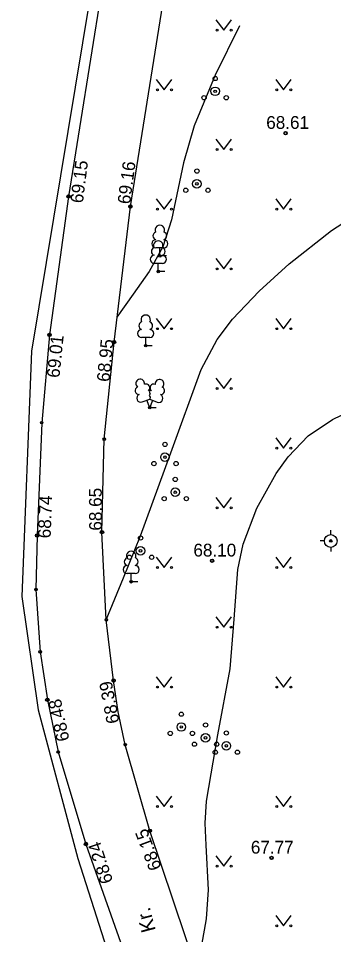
# Model space of a CAD drawing. Extents: x 632079 to 632778, y 6450391 to 6451365.
# Drawn here: x 632420.6 to 632439.1, y 6450553.1 to 6450606.8 of the extents above; entities that cross this region are included whole.
import ezdxf

# ---------------------------------------------------------------- set-up
doc = ezdxf.new("R2010")
doc.units = 0
for name, color, linetype in [('ALUSVORK', 7, 'Continuous'), ('HALJASTUS', 7, 'Continuous'), ('HORISONTAAL-EH2000', 7, 'Continuous'), ('KORGUS-EH2000', 7, 'Continuous'), ('MOOTMPUNKT', 7, 'Continuous'), ('MOOTPIIR', 7, 'Continuous'), ('PUU', 7, 'Continuous'), ('TEE', 7, 'Continuous')]:
    doc.layers.add(name, color=color, linetype=linetype)

msp = doc.modelspace()

# ---------------------------------------------------------------- linework, layer by layer
at = {"layer": 'ALUSVORK'}
for p, q in [((632438.907, 6450576.58), (632438.907, 6450576.83)), ((632438.532, 6450576.205), (632438.282, 6450576.205)), ((632438.907, 6450575.83), (632438.907, 6450575.58))]:
    msp.add_line(p, q, dxfattribs=at)
for radius in [0.375, 0.022]:
    msp.add_circle((632438.907, 6450576.205), radius, dxfattribs=at)
at = {"layer": 'HALJASTUS'}
for p, q in [((632432.177, 6450606.75), (632432.64, 6450606.144)), ((632432.64, 6450606.144), (632433.086, 6450606.75)), ((632428.677, 6450603.25), (632429.14, 6450602.644)), ((632429.14, 6450602.644), (632429.586, 6450603.25)), ((632435.677, 6450603.25), (632436.14, 6450602.644)), ((632436.14, 6450602.644), (632436.586, 6450603.25)), ((632432.177, 6450599.75), (632432.64, 6450599.144)), ((632432.64, 6450599.144), (632433.086, 6450599.75)), ((632428.677, 6450596.25), (632429.14, 6450595.644)), ((632429.14, 6450595.644), (632429.586, 6450596.25)), ((632435.677, 6450596.25), (632436.14, 6450595.644)), ((632436.14, 6450595.644), (632436.586, 6450596.25)), ((632432.177, 6450592.75), (632432.64, 6450592.144)), ((632432.64, 6450592.144), (632433.086, 6450592.75)), ((632428.677, 6450589.25), (632429.14, 6450588.644)), ((632429.14, 6450588.644), (632429.586, 6450589.25)), ((632435.677, 6450589.25), (632436.14, 6450588.644)), ((632436.14, 6450588.644), (632436.586, 6450589.25)), ((632432.177, 6450585.75), (632432.64, 6450585.144)), ((632432.64, 6450585.144), (632433.086, 6450585.75)), ((632435.677, 6450582.25), (632436.14, 6450581.644)), ((632436.14, 6450581.644), (632436.586, 6450582.25)), ((632432.177, 6450578.75), (632432.64, 6450578.144)), ((632432.64, 6450578.144), (632433.086, 6450578.75)), ((632428.677, 6450575.25), (632429.14, 6450574.644)), ((632429.14, 6450574.644), (632429.586, 6450575.25)), ((632435.677, 6450575.25), (632436.14, 6450574.644)), ((632436.14, 6450574.644), (632436.586, 6450575.25)), ((632432.177, 6450571.75), (632432.64, 6450571.144)), ((632432.64, 6450571.144), (632433.086, 6450571.75)), ((632428.677, 6450568.25), (632429.14, 6450567.644)), ((632429.14, 6450567.644), (632429.586, 6450568.25)), ((632435.677, 6450568.25), (632436.14, 6450567.644)), ((632436.14, 6450567.644), (632436.586, 6450568.25)), ((632428.677, 6450561.25), (632429.14, 6450560.644)), ((632429.14, 6450560.644), (632429.586, 6450561.25)), ((632435.677, 6450561.25), (632436.14, 6450560.644)), ((632436.14, 6450560.644), (632436.586, 6450561.25)), ((632432.177, 6450557.75), (632432.64, 6450557.144)), ((632432.64, 6450557.144), (632433.086, 6450557.75)), ((632435.677, 6450554.25), (632436.14, 6450553.644)), ((632436.14, 6450553.644), (632436.586, 6450554.25))]:
    msp.add_line(p, q, dxfattribs=at)
for centre in [(632432.239, 6450606.144), (632433.068, 6450606.144), (632428.739, 6450602.644), (632429.568, 6450602.644), (632435.739, 6450602.644), (632436.568, 6450602.644), (632432.239, 6450599.144), (632433.068, 6450599.144), (632428.739, 6450595.644), (632429.568, 6450595.644), (632435.739, 6450595.644), (632436.568, 6450595.644), (632432.239, 6450592.144), (632433.068, 6450592.144), (632428.739, 6450588.644), (632429.568, 6450588.644), (632435.739, 6450588.644), (632436.568, 6450588.644), (632432.239, 6450585.144), (632433.068, 6450585.144), (632435.739, 6450581.644), (632436.568, 6450581.644), (632432.239, 6450578.144), (632433.068, 6450578.144), (632428.739, 6450574.644), (632429.568, 6450574.644), (632435.739, 6450574.644), (632436.568, 6450574.644), (632432.239, 6450571.144), (632433.068, 6450571.144), (632428.739, 6450567.644), (632429.568, 6450567.644), (632435.739, 6450567.644), (632436.568, 6450567.644), (632428.739, 6450560.644), (632429.568, 6450560.644), (632435.739, 6450560.644), (632436.568, 6450560.644), (632432.239, 6450557.144), (632433.068, 6450557.144), (632435.739, 6450553.644), (632436.568, 6450553.644)]:
    msp.add_circle(centre, 0.055, dxfattribs=at)
at = {"layer": 'HORISONTAAL-EH2000'}
for points in [[(632433.553, 6450606.4), (632432.138, 6450603.502), (632430.896, 6450600.531), (632430.268, 6450598.368), (632429.567, 6450595.032), (632429.054, 6450593.448), (632428.264, 6450591.997), (632427.315, 6450590.661), (632426.366, 6450589.324)], [(632425.744, 6450571.579), (632426.749, 6450574.04), (632427.754, 6450576.501), (632429.531, 6450581.371), (632431.317, 6450586.256), (632432.249, 6450588.009), (632433.137, 6450589.196), (632434.704, 6450590.846), (632436.466, 6450592.439), (632438.953, 6450594.401), (632440.88, 6450595.647)], [(632431.072, 6450550.969), (632431.342, 6450552.51), (632431.612, 6450554.051), (632431.743, 6450555.767), (632431.602, 6450558.37), (632431.549, 6450559.671), (632431.612, 6450560.962), (632432.283, 6450564.836), (632433.008, 6450568.701), (632433.235, 6450571.615), (632433.466, 6450574.54), (632433.776, 6450576.012), (632434.572, 6450578.122), (632435.713, 6450580.164), (632436.401, 6450581.125), (632437.591, 6450582.355), (632439.007, 6450583.324), (632440.114, 6450583.854), (632442.117, 6450584.559), (632445.176, 6450585.404), (632446.681, 6450585.882), (632448.139, 6450586.49), (632450.611, 6450587.759), (632450.898, 6450587.937)]]:
    msp.add_lwpolyline(points, dxfattribs=at)
at = {"layer": 'KORGUS-EH2000'}
for centre in [(632436.256, 6450600.104), (632423.534, 6450596.398), (632427.156, 6450595.806), (632422.411, 6450588.279), (632426.202, 6450587.86), (632425.492, 6450576.726), (632421.692, 6450576.525), (632431.946, 6450575.042), (632426.174, 6450568.025), (632422.288, 6450566.9), (632428.302, 6450559.222), (632424.549, 6450558.443), (632435.44, 6450557.63)]:
    msp.add_circle(centre, 0.1, dxfattribs=at)
at = {"layer": 'MOOTMPUNKT'}
for centre in [(632432.13, 6450602.555), (632436.256, 6450600.104), (632431.058, 6450597.13), (632423.534, 6450596.398), (632427.156, 6450595.806), (632428.885, 6450592.909), (632428.793, 6450591.997), (632422.411, 6450588.279), (632426.202, 6450587.86), (632428.055, 6450587.648), (632428.292, 6450584.013), (632421.955, 6450583.134), (632425.625, 6450582.169), (632429.185, 6450581.111), (632429.789, 6450579.058), (632421.692, 6450576.525), (632425.492, 6450576.726), (632438.907, 6450576.205), (632427.754, 6450575.626), (632431.946, 6450575.042), (632427.204, 6450573.814), (632421.619, 6450573.363), (632425.744, 6450571.579), (632421.864, 6450569.709), (632426.174, 6450568.025), (632422.288, 6450566.9), (632430.143, 6450565.301), (632431.565, 6450564.669), (632426.857, 6450564.261), (632432.784, 6450564.199), (632422.924, 6450563.841), (632428.302, 6450559.222), (632424.549, 6450558.443), (632435.44, 6450557.63)]:
    msp.add_circle(centre, 0.075, dxfattribs=at)
at = {"layer": 'MOOTPIIR'}
msp.add_lwpolyline([(632421.133, 6450736.419), (632399.179, 6450660.649), (632431.608, 6450657.637), (632427.338, 6450623.484), (632421.349, 6450587.328), (632420.787, 6450572.957), (632421.745, 6450566.316), (632424.068, 6450557.594), (632428.249, 6450544.528)], dxfattribs=at)
at = {"layer": 'PUU'}
for p, q in [((632429.125, 6450593.384), (632428.645, 6450593.384)), ((632428.885, 6450592.909), (632428.885, 6450593.384)), ((632429.033, 6450592.472), (632428.553, 6450592.472)), ((632428.793, 6450591.997), (632428.793, 6450592.472)), ((632429.265, 6450592.909), (632428.885, 6450592.909)), ((632429.173, 6450591.997), (632428.793, 6450591.997)), ((632428.295, 6450588.123), (632427.815, 6450588.123)), ((632428.055, 6450587.648), (632428.055, 6450588.123)), ((632428.435, 6450587.648), (632428.055, 6450587.648)), ((632427.852, 6450584.348), (632428.297, 6450584.523)), ((632428.292, 6450584.013), (632428.117, 6450584.453)), ((632428.292, 6450584.013), (632428.472, 6450584.453)), ((632428.297, 6450584.523), (632428.737, 6450584.343)), ((632428.672, 6450584.013), (632428.292, 6450584.013)), ((632427.444, 6450574.289), (632426.964, 6450574.289)), ((632427.204, 6450573.814), (632427.204, 6450574.289)), ((632427.584, 6450573.814), (632427.204, 6450573.814))]:
    msp.add_line(p, q, dxfattribs=at)
msp.add_lwpolyline([(632428.297, 6450585.018), (632428.277, 6450584.943), (632428.277, 6450584.923), (632428.287, 6450584.893), (632428.307, 6450584.858), (632428.312, 6450584.838), (632428.297, 6450584.803), (632428.272, 6450584.753), (632428.267, 6450584.728), (632428.272, 6450584.713), (632428.282, 6450584.683), (632428.317, 6450584.623), (632428.322, 6450584.603), (632428.317, 6450584.583), (632428.302, 6450584.548), (632428.297, 6450584.523)], dxfattribs=at)
for centre, radius in [((632432.13, 6450603.305), 0.125), ((632432.13, 6450602.555), 0.25), ((632431.48, 6450602.18), 0.125), ((632432.78, 6450602.18), 0.125), ((632431.058, 6450597.88), 0.125), ((632431.058, 6450597.13), 0.25), ((632430.408, 6450596.755), 0.125), ((632431.708, 6450596.755), 0.125), ((632429.185, 6450581.861), 0.125), ((632429.185, 6450581.111), 0.25), ((632428.535, 6450580.736), 0.125), ((632429.835, 6450580.736), 0.125), ((632429.789, 6450579.808), 0.125), ((632429.789, 6450579.058), 0.25), ((632429.139, 6450578.683), 0.125), ((632430.439, 6450578.683), 0.125), ((632427.754, 6450576.376), 0.125), ((632427.754, 6450575.626), 0.25), ((632427.104, 6450575.251), 0.125), ((632428.404, 6450575.251), 0.125), ((632430.143, 6450566.051), 0.125), ((632430.143, 6450565.301), 0.25), ((632431.565, 6450565.419), 0.125), ((632429.493, 6450564.926), 0.125), ((632430.793, 6450564.926), 0.125), ((632432.784, 6450564.949), 0.125), ((632431.565, 6450564.669), 0.25), ((632430.915, 6450564.294), 0.125), ((632432.134, 6450563.824), 0.125), ((632432.215, 6450564.294), 0.125), ((632432.784, 6450564.199), 0.25), ((632433.434, 6450563.824), 0.125)]:
    msp.add_circle(centre, radius, dxfattribs=at)
for centre, radius, start, end in [((632428.885, 6450594.429), 0.277, 332.5799, 207.4201), ((632428.715, 6450594.082), 0.233, 109.0217, 253.1415), ((632429.055, 6450594.082), 0.233, 286.8508, 70.9859), ((632428.648, 6450593.621), 0.238, 90.0016, 269.3953), ((632428.793, 6450593.517), 0.277, 332.5799, 207.4201), ((632429.122, 6450593.621), 0.238, 270.6047, 89.9984), ((632428.556, 6450592.709), 0.238, 90.0016, 269.3953), ((632428.623, 6450593.17), 0.233, 109.0217, 253.1415), ((632428.963, 6450593.17), 0.233, 286.8508, 70.9859), ((632429.03, 6450592.709), 0.238, 270.6047, 89.9984), ((632428.055, 6450589.168), 0.277, 332.5799, 207.4201), ((632427.885, 6450588.821), 0.233, 109.0217, 253.1415), ((632428.225, 6450588.821), 0.233, 286.8508, 70.9859), ((632427.818, 6450588.36), 0.238, 90.0016, 269.3953), ((632428.292, 6450588.36), 0.238, 270.6047, 89.9984), ((632427.735, 6450585.427), 0.256, 111.5027, 232.5173), ((632427.735, 6450585.427), 0.256, 350.4856, 111.5002), ((632428.07, 6450585.177), 0.224, 308.5041, 111.5725), ((632428.871, 6450585.418), 0.256, 67.6168, 188.6314), ((632428.871, 6450585.418), 0.256, 306.5997, 67.6143), ((632427.661, 6450585.016), 0.224, 111.4304, 274.4987), ((632428.296, 6450584.78), 0.237, 66.7655, 111.5015), ((632428.533, 6450585.172), 0.225, 67.7016, 230.5126), ((632428.938, 6450585.006), 0.224, 264.6183, 67.6866), ((632427.766, 6450584.571), 0.237, 111.5014, 291.5004), ((632428.827, 6450584.563), 0.237, 247.6166, 67.6155), ((632427.034, 6450574.987), 0.233, 109.0217, 253.1415), ((632427.204, 6450575.334), 0.277, 332.5799, 207.4201), ((632427.374, 6450574.987), 0.233, 286.8508, 70.9859), ((632426.967, 6450574.526), 0.238, 90.0016, 269.3953), ((632427.441, 6450574.526), 0.238, 270.6047, 89.9984)]:
    msp.add_arc(centre, radius, start, end, dxfattribs=at)
at = {"layer": 'TEE'}
for points in [[(632425.468, 6450608.476), (632423.534, 6450596.398), (632422.411, 6450588.279), (632421.955, 6450583.134), (632421.692, 6450576.525), (632421.619, 6450573.363), (632421.864, 6450569.709), (632422.288, 6450566.9), (632422.924, 6450563.841), (632424.549, 6450558.443), (632427.591, 6450549.814)], [(632431.072, 6450550.969), (632428.302, 6450559.222), (632426.857, 6450564.261), (632426.438, 6450566.185), (632426.174, 6450568.025), (632425.744, 6450571.579), (632425.492, 6450576.726), (632425.625, 6450582.169), (632426.202, 6450587.86), (632427.156, 6450595.806), (632429.052, 6450607.666)]]:
    msp.add_lwpolyline(points, dxfattribs=at)

# ---------------------------------------------------------------- texts
at = {"layer": 'KORGUS-EH2000'}
for s, p in [('68.61', (632435.124, 6450600.354)), ('68.10', (632430.853, 6450575.292)), ('67.77', (632434.221, 6450557.88))]:
    msp.add_text(s, height=0.75, dxfattribs=at).set_placement(p)
for s, rotation, p in [('69.15', 82.8255, (632424.367, 6450595.97)), ('69.16', 82.5289, (632427.139, 6450595.91)), ('69.01', 84.1604, (632422.994, 6450585.738)), ('68.95', 84.4771, (632425.931, 6450585.503)), ('68.65', 90.3249, (632425.49, 6450576.81)), ('68.74', 87.9344, (632422.478, 6450576.35)), ('68.39', 100.7238, (632426.522, 6450565.573)), ('68.48', 102.0848, (632423.59, 6450564.543)), ('68.15', 110.6981, (632428.997, 6450557.058)), ('68.24', 108.2881, (632426.153, 6450556.259))]:
    msp.add_text(s, height=0.75, rotation=rotation, dxfattribs=at).set_placement(p)
at = {"layer": 'TEE'}
msp.add_text('Kr.', height=0.85, rotation=104.7031, dxfattribs=at).set_placement((632428.653, 6450553.388))

doc.saveas('drawing.dxf')
